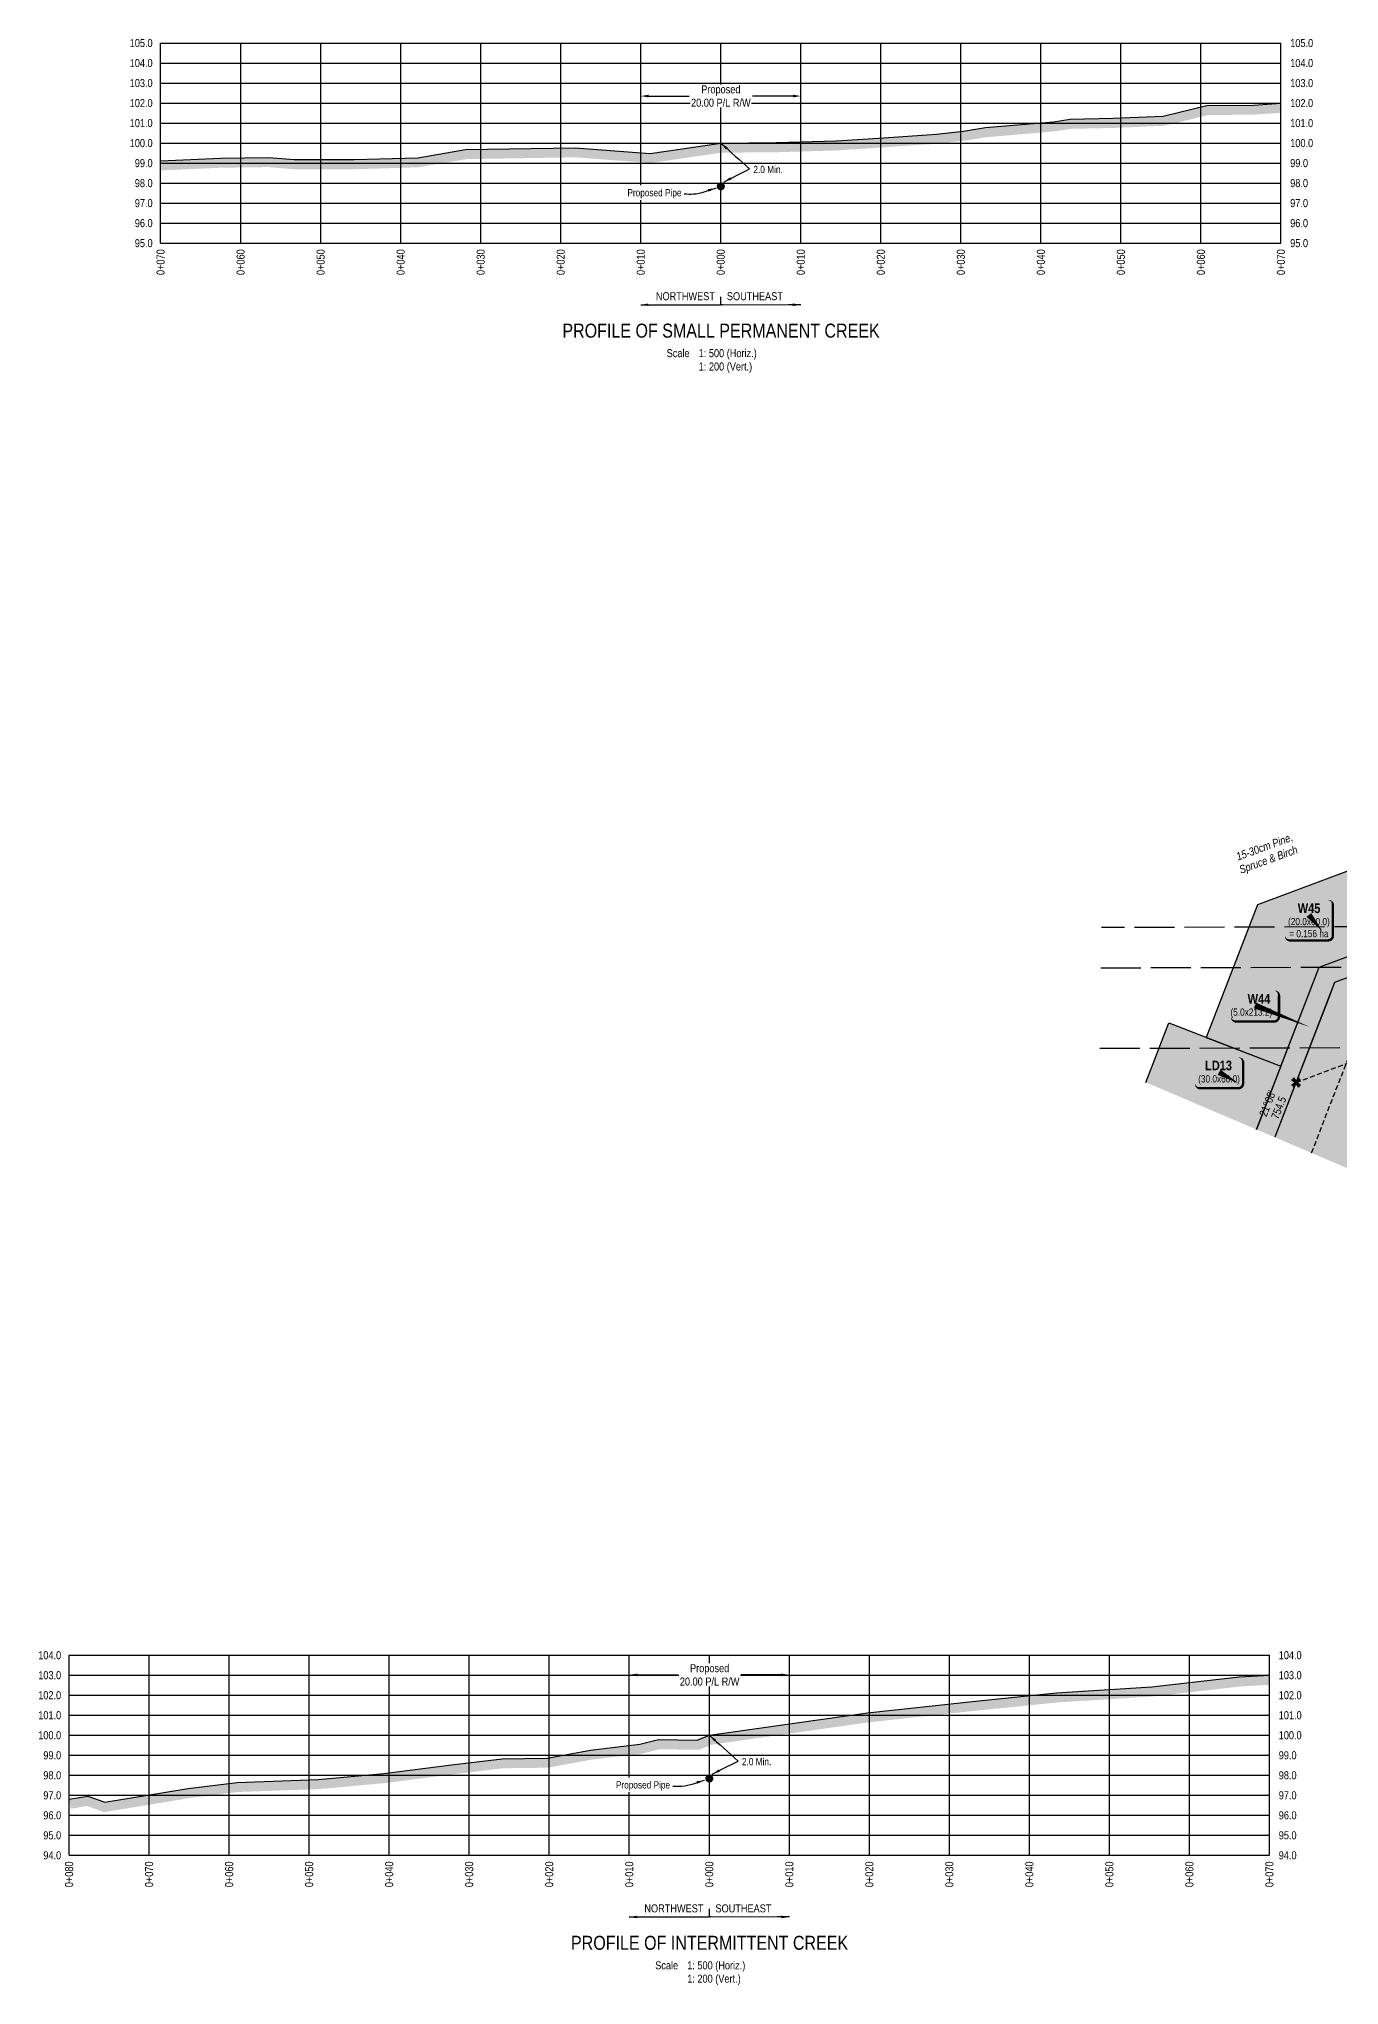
# Model space of a CAD drawing. Extents: x 507565 to 531726, y 6009554 to 6022365.
# Drawn here: x 518758 to 520382, y 6014040 to 6016471 of the extents above; entities that cross this region are included whole.
import ezdxf
from ezdxf.enums import TextEntityAlignment as Align

# ---------------------------------------------------------------- set-up
doc = ezdxf.new("R2010")
doc.units = 0
doc.header["$LTSCALE"] = 5
doc.header["$PDMODE"] = 34
doc.header["$PDSIZE"] = 0.03
for name, pattern in [('foc-TOPO', [1, 0.2, -0.8]), ('foc-TRAV', [1.875, 1.25, -0.625]), ('foc-UNSURVEYED', [12.5, 10, -2.5]), ('UG_PIPE', [1.875, 1.25, -0.625])]:
    doc.linetypes.add(name, pattern=pattern)
doc.layers.get('Defpoints').update_dxf_attribs({"color": 9})
for name, color, linetype in [('AS-PIPE-UG', 44, 'UG_PIPE'), ('CG-NOTES', 7, 'Continuous'), ('DETAIL-T', 7, 'Continuous'), ('L-BD1', 253, 'Continuous'), ('L-DETAIL-T', 3, 'Continuous'), ('L-MON', 1, 'Continuous'), ('L-USEC', 7, 'foc-UNSURVEYED'), ('P-CROSSINGS-GRID', 8, 'Continuous'), ('P-CROSSINGS-GROUND', 48, 'foc-TOPO'), ('P-CROSSINGS-LINE', 3, 'Continuous'), ('P-PROPOSED', 10, 'Continuous'), ('P-PROPOSED-H', 21, 'Continuous'), ('P-TEMP-BLOCKS', 250, 'Continuous'), ('P-TEMP-H', 41, 'Continuous'), ('P-TEMP_LOG DECK', 46, 'Continuous'), ('P-TEMP_WORKSPACE', 46, 'Continuous'), ('P-TRAV', 4, 'foc-TRAV'), ('S-T7', 7, 'Continuous'), ('T-BUSH-T', 110, 'Continuous')]:
    doc.layers.add(name, color=color, linetype=linetype)
doc.styles.add('140', font='ARIALN.TTF', dxfattribs={"height": 15})
doc.styles.add('80', font='ARIALN.TTF', dxfattribs={"height": 10})
doc.styles.add('80CG', font='ARIALN.TTF', dxfattribs={"height": 10})
doc.styles.add('80L', font='ARIALN.TTF', dxfattribs={"height": 10})
doc.styles.add('BOLD', font='ARIALNB.TTF')
doc.styles.get("Standard").update_dxf_attribs({"font": 'ARIALN.TTF'})
doc.dimstyles.new('Compass 5 000', dxfattribs={"dimscale": 5, "dimtxt": 9, "dimasz": 2, "dimexe": 0.2, "dimexo": 0.0625, "dimgap": 0.5, "dimtad": 0, "dimtih": 1, "dimtoh": 1, "dimzin": 0, "dimdsep": 46, "dimtxsty": '80CG', "dimcen": 0.1, "dimse1": 1, "dimse2": 1, "dimclrd": 256, "dimclrt": 256, "dimaunit": 1, "dimadec": 4, "dimazin": 0, "dimtfac": 0.06, "dimtofl": 0, "dimtmove": 0, "dimatfit": 1, "dimfxl": 0.2, "dimtolj": 1, "dimtzin": 0, "dimlwd": -1, "dimarcsym": 0})

# ---------------------------------------------------------------- blocks, each defined once
blk = doc.blocks.new('*D360')
at = {"transparency": 16777216}
for p, q in [((519519.7, 6016400), (519570.1, 6016400)), ((519699.7, 6016400), (519649.2, 6016400))]:
    blk.add_line(p, q, dxfattribs=at)
for points in [[(519519.7, 6016401.7), (519519.7, 6016398.3), (519509.7, 6016400)], [(519699.7, 6016401.7), (519699.7, 6016398.3), (519709.7, 6016400)]]:
    blk.add_solid(points, dxfattribs=at)
at = {"layer": 'Defpoints', "color": 0, "transparency": 16777216}
for p in [(519509.7, 6016401), (519709.7, 6016401), (519709.7, 6016400)]:
    blk.add_point(p, dxfattribs=at)
at = {"transparency": 16777216, "insert": (519609.7, 6016400), "char_height": 10, "attachment_point": 5, "style": '80CG', "bg_fill": 3, "box_fill_scale": 1.1, "bg_fill_color": 256, "bg_fill_true_color": 13158600, "bg_fill_transparency": 0}
blk.add_mtext('\\A1;Proposed\\P20.00 P/L R/W', dxfattribs=at)
blk = doc.blocks.new('PLIA')
at = {"color": 255, "const_width": 1}
blk.add_lwpolyline([(-0.5, 0, 1), (0.5, 0, 1)], format="xyb", close=True, dxfattribs=at)
blk = doc.blocks.new('PLIAA')
blk.add_blockref('PLIA', (0, 0))
blk = doc.blocks.new('PLIB')
at = {"color": 1}
blk.add_circle((0, 0), 0.8, dxfattribs=at)
blk = doc.blocks.new('PLIBB')
blk.add_blockref('PLIB', (0, 0))
blk = doc.blocks.new('PLICC')
for name in ['PLIAA', 'PLIBB']:
    blk.add_blockref(name, (0, 0))
blk = doc.blocks.new('PLI')
blk.add_blockref('PLICC', (0, 0))
blk = doc.blocks.new('*D354')
at = {"transparency": 16777216}
for p, q in [((519505.3, 6014427.4), (519556.2, 6014427.4)), ((519685.3, 6014427.4), (519635.2, 6014427.4))]:
    blk.add_line(p, q, dxfattribs=at)
for points in [[(519505.3, 6014429.1), (519505.3, 6014425.7), (519495.3, 6014427.4)], [(519685.3, 6014429.1), (519685.3, 6014425.7), (519695.3, 6014427.4)]]:
    blk.add_solid(points, dxfattribs=at)
at = {"layer": 'Defpoints', "color": 0, "transparency": 16777216}
for p in [(519695.3, 6014427.4), (519495.3, 6014411.8), (519695.3, 6014411.8)]:
    blk.add_point(p, dxfattribs=at)
at = {"transparency": 16777216, "insert": (519595.7, 6014427.4), "char_height": 10, "attachment_point": 5, "style": '80CG', "bg_fill": 3, "box_fill_scale": 1.1, "bg_fill_color": 256, "bg_fill_true_color": 13158600, "bg_fill_transparency": 0}
blk.add_mtext('\\A1;Proposed\\P20.00 P/L R/W', dxfattribs=at)
blk = doc.blocks.new('*U522')
at = {"true_color": 0xff8aff}
h = blk.add_hatch(color=211, dxfattribs=at)
edge = h.paths.add_edge_path()
edge.add_line((-24, -20), (24, -20))
edge.add_arc((24, -14), 6, 270, 360)
edge.add_line((30, -14), (30, 12.5))
edge.add_arc((24, 12.5), 6, 0, 90)
edge.add_line((24, 18.5), (-24, 18.5))
edge.add_arc((-24, 12.5), 6, 90, 180)
edge.add_line((-30, 12.5), (-30, -14))
edge.add_arc((-24, -14), 6, 180, 270)
at = {"color": 250, "flags": 128}
blk.add_lwpolyline([(-24, -20, 3, 3, 0), (24, -20, 3, 3, 0.414214), (30, -14, 3, 3, 0), (30, 12.5, 3, 0, 0.414214), (24, 18.5, 0, 0, 0), (-24, 18.5, 0, 0, 0.414214), (-30, 12.5, 0, 0, 0), (-30, -14, 0, 3, 0.414214)], format="xyseb", close=True, dxfattribs=at)
at = {"flags": 128}
blk.add_lwpolyline([(24, -13.7, 0, 7.5, 0), (0, 0, 0, 0, 0)], format="xyseb", dxfattribs=at)
at = {"color": 250}
for tag, p, height, style in [('TEMP_AREA_W1_001', (-9.2, 2.2), 12, 'BOLD'), ('ENTER_TEXT_001', (-30.7, -12.8), 9, '80')]:
    blk.add_attdef(tag, p, '', height=height, dxfattribs=dict(at, style=style))
blk = doc.blocks.new('*U526')
at = {"true_color": 0xff8aff}
h = blk.add_hatch(color=211, dxfattribs=at)
edge = h.paths.add_edge_path()
edge.add_line((-24, -20), (24, -20))
edge.add_arc((24, -14), 6, 270, 360)
edge.add_line((30, -14), (30, 12.5))
edge.add_arc((24, 12.5), 6, 0, 90)
edge.add_line((24, 18.5), (-24, 18.5))
edge.add_arc((-24, 12.5), 6, 90, 180)
edge.add_line((-30, 12.5), (-30, -14))
edge.add_arc((-24, -14), 6, 180, 270)
at = {"color": 250, "flags": 128}
blk.add_lwpolyline([(-24, -20, 3, 3, 0), (24, -20, 3, 3, 0.414214), (30, -14, 3, 3, 0), (30, 12.5, 3, 0, 0.414214), (24, 18.5, 0, 0, 0), (-24, 18.5, 0, 0, 0.414214), (-30, 12.5, 0, 0, 0), (-30, -14, 0, 3, 0.414214)], format="xyseb", close=True, dxfattribs=at)
at = {"flags": 128}
blk.add_lwpolyline([(68.2, -26.8, 0, 7.5, 0), (0, 0, 0, 0, 0)], format="xyseb", dxfattribs=at)
at = {"color": 250}
for tag, p, height, style in [('TEMP_AREA_W1_001', (-9.2, 2.2), 12, 'BOLD'), ('ENTER_TEXT_001', (-30.7, -12.8), 9, '80')]:
    blk.add_attdef(tag, p, '', height=height, dxfattribs=dict(at, style=style))
blk = doc.blocks.new('*U523')
at = {"true_color": 0xff8aff}
h = blk.add_hatch(color=211, dxfattribs=at)
edge = h.paths.add_edge_path()
edge.add_line((-24, -31.8), (24, -31.8))
edge.add_arc((24, -25.8), 6, 270, 360)
edge.add_line((30, -25.8), (30, 12.5))
edge.add_arc((24, 12.5), 6, 0, 90)
edge.add_line((24, 18.5), (-24, 18.5))
edge.add_arc((-24, 12.5), 6, 90, 180)
edge.add_line((-30, 12.5), (-30, -25.8))
edge.add_arc((-24, -25.8), 6, 180, 270)
at = {"color": 250, "flags": 128}
blk.add_lwpolyline([(-24, -31.8, 3, 3, 0), (24, -31.8, 3, 3, 0.414214), (30, -25.8, 3, 3, 0), (30, 12.5, 3, 0, 0.414214), (24, 18.5, 0, 0, 0), (-24, 18.5, 0, 0, 0.414214), (-30, 12.5, 0, 0, 0), (-30, -25.8, 0, 3, 0.414214)], format="xyseb", close=True, dxfattribs=at)
at = {"flags": 128}
blk.add_lwpolyline([(17, -20.6, 0, 7.5, 0), (0, 0, 0, 0, 0)], format="xyseb", dxfattribs=at)
at = {"color": 250}
for tag, p, height, style in [('TEMP_AREA_W1_001', (-9.2, 2.2), 12, 'BOLD'), ('ENTER_TEXT_001', (-30.7, -12.8), 9, '80')]:
    blk.add_attdef(tag, p, '', height=height, dxfattribs=dict(at, style=style))
blk = doc.blocks.new('TEMP')
h = blk.add_hatch(color=255)
h.dxf.hatch_style = 1
h.paths.add_polyline_path([(0, 0.25), (-0.67, 1.15), (-0.67, 0.67), (-1.15, 0.67), (-0.25, 0), (-1.15, -0.67), (-0.67, -0.67), (-0.67, -1.15), (0, -0.25), (0.67, -1.15), (0.67, -0.67), (1.15, -0.67), (0.25, 0), (1.15, 0.67), (0.67, 0.67), (0.67, 1.15)])
h.paths.add_polyline_path([(0.57, 0.85), (0.57, 0.57), (0.85, 0.57), (0.08, 0), (0.85, -0.57), (0.57, -0.57), (0.57, -0.85), (0, -0.08), (-0.57, -0.85), (-0.57, -0.57), (-0.85, -0.57), (-0.08, 0), (-0.85, 0.57), (-0.57, 0.57), (-0.57, 0.85), (0, 0.08)], flags=16)
h = blk.add_hatch(color=1)
h.dxf.hatch_style = 1
h.paths.add_polyline_path([(0, 0.08), (-0.57, 0.85), (-0.57, 0.57), (-0.85, 0.57), (-0.08, 0), (-0.85, -0.57), (-0.57, -0.57), (-0.57, -0.85), (0, -0.08), (0.57, -0.85), (0.57, -0.57), (0.85, -0.57), (0.08, 0), (0.85, 0.57), (0.57, 0.57), (0.57, 0.85)])
at = {"color": 1}
for p, q in [((-0.08, 0), (0.08, 0)), ((0, 0.08), (0, -0.08))]:
    blk.add_line(p, q, dxfattribs=at)
at = {"color": 255, "flags": 128}
blk.add_lwpolyline([(-0.25, 0), (-1.15, 0.67), (-0.67, 0.67), (-0.67, 1.15), (0, 0.25), (0.67, 1.15), (0.67, 0.67), (1.15, 0.67), (0.25, 0), (1.15, -0.67), (0.67, -0.67), (0.67, -1.15), (0, -0.25), (-0.67, -1.15), (-0.67, -0.67), (-1.15, -0.67)], close=True, dxfattribs=at)
at = {"color": 1, "flags": 128}
blk.add_lwpolyline([(-0.08, 0), (-0.85, 0.57), (-0.57, 0.57), (-0.57, 0.85), (0, 0.08), (0.57, 0.85), (0.57, 0.57), (0.85, 0.57), (0.08, 0), (0.85, -0.57), (0.57, -0.57), (0.57, -0.85), (0, -0.08), (-0.57, -0.85), (-0.57, -0.57), (-0.85, -0.57)], close=True, dxfattribs=at)

msp = doc.modelspace()

# ---------------------------------------------------------------- hatches: boundary and pattern name
at = {"layer": 'P-CROSSINGS-GROUND'}
h = msp.add_hatch(dxfattribs=at)
h.set_pattern_fill('EARTH', color=256, scale=2.5, angle=45)
h.set_pattern_definition([(45, (21808.366, -7045.71), (2e-15, 22.450640303), [15.875, -15.875]), (45, (21804.157, -7041.5), (2e-15, 22.450640303), [15.875, -15.875]), (45, (21799.947, -7037.29), (2e-15, 22.450640303), [15.875, -15.875]), (135, (21799.947, -7034.484), (-22.450640303, 2e-15), [15.875, -15.875]), (135, (21804.157, -7030.275), (-22.450640303, 2e-15), [15.875, -15.875]), (135, (21808.366, -7026.065), (-22.450640303, 2e-15), [15.875, -15.875])])
h.paths.add_polyline_path([(519814.048, 6016336.053), (519880.239, 6016340.471), (519914.535, 6016344.331), (519941.959, 6016348.631), (520026.633, 6016355.904), (520047.452, 6016359.071), (520100.425, 6016360.207), (520164.219, 6016362.913), (520218.411, 6016376.313), (520276.052, 6016376.779), (520310.463, 6016379.101), (520309.655, 6016391.074), (520275.6, 6016388.776), (520216.901, 6016388.301), (520162.507, 6016374.851), (520100.042, 6016372.201), (520046.417, 6016371.051), (520025.215, 6016367.826), (519940.514, 6016360.551), (519912.933, 6016356.226), (519879.167, 6016352.426), (519813.25, 6016348.026), (519754.34, 6016344.101), (519679.196, 6016341.826), (519609.655, 6016341.251), (519521.568, 6016328.451), (519427.527, 6016335.476), (519290.719, 6016333.176), (519230.976, 6016323.026), (519151.432, 6016320.576), (519076.414, 6016320.576), (519044.895, 6016323.276), (518984.66, 6016322.501), (518909.655, 6016319.099), (518910.199, 6016307.111), (518985.009, 6016310.505), (519044.459, 6016311.27), (519075.901, 6016308.576), (519151.617, 6016308.576), (519232.172, 6016311.057), (519291.831, 6016321.193), (519427.181, 6016323.469), (519521.989, 6016316.386), (519610.572, 6016329.258), (519679.427, 6016329.828), (519754.921, 6016332.113)])
h = msp.add_hatch(dxfattribs=at)
h.set_pattern_fill('EARTH', color=256, scale=2.499295, angle=45)
h.set_pattern_definition([(45, (-2264.48, 114.716), (2e-15, 22.444312814), [15.87052579, -15.87052579]), (45, (-2268.688, 118.925), (2e-15, 22.444312814), [15.87052579, -15.87052579]), (45, (-2272.896, 123.133), (2e-15, 22.444312814), [15.87052579, -15.87052579]), (135, (-2272.896, 125.938), (-22.444312814, 2e-15), [15.87052579, -15.87052579]), (135, (-2268.688, 130.147), (-22.444312814, 2e-15), [15.87052579, -15.87052579]), (135, (-2264.48, 134.355), (-22.444312814, 2e-15), [15.87052579, -15.87052579])])
h.paths.add_polyline_path([(519794.555, 6014368.161), (519925.262, 6014382.36), (520030.31, 6014393.008), (520149.465, 6014400.487), (520258.38, 6014412.909), (520296.022, 6014415.094), (520295.327, 6014427.074), (520257.352, 6014424.87), (520148.409, 6014412.445), (520029.329, 6014404.97), (519924.009, 6014394.295), (519793.064, 6014380.07), (519595.327, 6014352.02), (519580.286, 6014345.82), (519531.988, 6014346.57), (519508.461, 6014340.72), (519446.872, 6014333.495), (519392.472, 6014323.47), (519336.493, 6014322.745), (519273.142, 6014315.045), (519188.474, 6014304.17), (519106.606, 6014296.695), (519005.123, 6014293.12), (518944.044, 6014285.37), (518839.917, 6014268.22), (518818.718, 6014275.97), (518795.327, 6014271.975), (518797.347, 6014260.146), (518817.593, 6014263.604), (518838.757, 6014255.867), (518945.774, 6014273.493), (519006.092, 6014281.146), (519107.364, 6014284.714), (519189.785, 6014292.239), (519274.63, 6014303.137), (519337.297, 6014310.754), (519393.646, 6014311.484), (519448.66, 6014321.622), (519510.616, 6014328.89), (519533.366, 6014334.547), (519582.573, 6014333.783), (519598.505, 6014340.35)])
at = {"layer": 'P-PROPOSED-H', "transparency": 33554687}
h = msp.add_hatch(color=256, dxfattribs=at)
h.dxf.hatch_style = 1
h.paths.add_polyline_path([(520301.96, 6015099.084), (520393.966, 6015059.897), (520453.66, 6015214.349), (520974.248, 6015408.505), (520942.935, 6015503.498), (520376.639, 6015292.295), (520368.528, 6015271.321)])
at = {"layer": 'P-TEMP-H'}
h = msp.add_hatch(color=256, dxfattribs=at)
h.dxf.hatch_style = 1
h.paths.add_polyline_path([(520562.118, 6015494.809), (520280.356, 6015389.724), (520216.264, 6015223.893), (520309.489, 6015187.862), (520357.383, 6015311.781), (520513.913, 6015370.16)])
h = msp.add_hatch(color=256, dxfattribs=at)
h.dxf.hatch_style = 1
h.paths.add_polyline_path([(520278.962, 6015108.879), (520301.964, 6015099.082), (520376.639, 6015292.295), (520501.862, 6015338.998), (520513.913, 6015370.16), (520357.383, 6015311.781)])
h = msp.add_hatch(color=256, dxfattribs=at)
h.dxf.hatch_style = 1
h.paths.add_polyline_path([(520140.953, 6015167.658), (520278.962, 6015108.879), (520309.489, 6015187.862), (520169.664, 6015241.944)])

# ---------------------------------------------------------------- linework, layer by layer
at = {"flags": 128}
for points in [[(519509.655, 6016329.341), (519509.655, 6016441.251)], [(519709.655, 6016342.748), (519709.655, 6016441.251)], [(519495.327, 6014339.179), (519495.327, 6014452.02)], [(519695.327, 6014366.205), (519695.327, 6014452.02)]]:
    msp.add_lwpolyline(points, dxfattribs=at)
at = {"color": 3}
msp.add_lwpolyline([(518795.327, 6014271.975), (518818.718, 6014275.97), (518839.917, 6014268.22), (518944.044, 6014285.37), (519005.123, 6014293.12), (519106.606, 6014296.695), (519188.474, 6014304.17), (519273.142, 6014315.045), (519336.493, 6014322.745), (519392.472, 6014323.47), (519446.872, 6014333.495), (519508.461, 6014340.72), (519531.988, 6014346.57), (519580.286, 6014345.82), (519595.327, 6014352.02), (519793.064, 6014380.07), (519924.009, 6014394.295), (520029.329, 6014404.97), (520148.409, 6014412.445), (520257.352, 6014424.87), (520295.327, 6014427.074)], dxfattribs=at)
at = {"layer": 'AS-PIPE-UG', "flags": 128}
msp.add_lwpolyline([(520347.966, 6015079.489), (520415.138, 6015253.317), (520958.592, 6015456.001)], dxfattribs=at)
at = {"layer": 'CG-NOTES'}
for p, q in [((519609.655, 6016139.257), (519609.655, 6016149.257)), ((519595.327, 6014125.025), (519595.327, 6014135.025))]:
    msp.add_line(p, q, dxfattribs=at)
at = {"layer": 'L-USEC'}
for p, q in [((520988.946, 6015363.913), (520085.346, 6015361.051)), ((520084.678, 6015310.854), (521005.474, 6015313.772)), ((520083.338, 6015210.249), (520953.892, 6015213.008))]:
    msp.add_line(p, q, dxfattribs=at)
at = {"layer": 'P-CROSSINGS-GRID', "color": 8}
for p, q in [((518909.655, 6016466.251), (520309.655, 6016466.251)), ((518909.655, 6016216.251), (518909.655, 6016466.251)), ((519009.655, 6016216.251), (519009.655, 6016466.251)), ((519109.655, 6016216.251), (519109.655, 6016466.251)), ((519209.655, 6016216.251), (519209.655, 6016466.251)), ((519309.655, 6016216.251), (519309.655, 6016466.251)), ((519409.655, 6016216.251), (519409.655, 6016466.251)), ((519509.655, 6016216.251), (519509.655, 6016466.251)), ((519709.655, 6016216.251), (519709.655, 6016466.251)), ((519809.655, 6016216.251), (519809.655, 6016466.251)), ((519909.655, 6016216.251), (519909.655, 6016466.251)), ((520009.655, 6016216.251), (520009.655, 6016466.251)), ((520109.655, 6016216.251), (520109.655, 6016466.251)), ((520209.655, 6016216.251), (520209.655, 6016466.251)), ((520309.655, 6016216.251), (520309.655, 6016466.251)), ((518909.655, 6016441.251), (520309.655, 6016441.251)), ((518909.655, 6016416.251), (520309.655, 6016416.251)), ((518909.655, 6016391.251), (520309.655, 6016391.251)), ((518909.655, 6016366.251), (520309.655, 6016366.251)), ((518909.655, 6016316.251), (520309.655, 6016316.251)), ((518909.655, 6016291.251), (520309.655, 6016291.251)), ((518909.655, 6016266.251), (520309.655, 6016266.251)), ((518909.655, 6016241.251), (520309.655, 6016241.251)), ((518909.655, 6016216.251), (520309.655, 6016216.251)), ((518795.327, 6014452.02), (520295.327, 6014452.02)), ((518795.327, 6014202.02), (518795.327, 6014452.02)), ((518895.327, 6014202.02), (518895.327, 6014452.02)), ((518995.327, 6014202.02), (518995.327, 6014452.02)), ((519095.327, 6014202.02), (519095.327, 6014452.02)), ((519195.327, 6014202.02), (519195.327, 6014452.02)), ((519295.327, 6014202.02), (519295.327, 6014452.02)), ((519395.327, 6014202.02), (519395.327, 6014452.02)), ((519495.327, 6014202.02), (519495.327, 6014452.02)), ((519695.327, 6014202.02), (519695.327, 6014452.02)), ((519795.327, 6014202.02), (519795.327, 6014452.02)), ((519895.327, 6014202.02), (519895.327, 6014452.02)), ((519995.327, 6014202.02), (519995.327, 6014452.02)), ((520095.327, 6014202.02), (520095.327, 6014452.02)), ((520195.327, 6014202.02), (520195.327, 6014452.02)), ((520295.327, 6014202.02), (520295.327, 6014452.02)), ((518795.327, 6014427.02), (520295.327, 6014427.02)), ((518795.327, 6014402.02), (520295.327, 6014402.02)), ((518795.327, 6014377.02), (520295.327, 6014377.02)), ((518795.327, 6014327.02), (520295.327, 6014327.02)), ((518795.327, 6014302.02), (520295.327, 6014302.02)), ((518795.327, 6014277.02), (520295.327, 6014277.02)), ((518795.327, 6014252.02), (520295.327, 6014252.02)), ((518795.327, 6014227.02), (520295.327, 6014227.02)), ((518795.327, 6014202.02), (520295.327, 6014202.02))]:
    msp.add_line(p, q, dxfattribs=at)
at = {"layer": 'P-CROSSINGS-GRID'}
for p, q in [((519609.655, 6016216.251), (519609.655, 6016466.251)), ((518909.655, 6016341.251), (520309.655, 6016341.251)), ((519595.327, 6014202.02), (519595.327, 6014452.02)), ((518795.327, 6014352.02), (520295.327, 6014352.02))]:
    msp.add_line(p, q, dxfattribs=at)
at = {"layer": 'P-CROSSINGS-LINE', "color": 3}
msp.add_lwpolyline([(518909.655, 6016319.099), (518984.66, 6016322.501), (519044.895, 6016323.276), (519076.414, 6016320.576), (519151.432, 6016320.576), (519230.976, 6016323.026), (519290.719, 6016333.176), (519427.527, 6016335.476), (519521.568, 6016328.451), (519609.655, 6016341.251), (519679.196, 6016341.826), (519754.34, 6016344.101), (519813.25, 6016348.026), (519879.167, 6016352.426), (519912.933, 6016356.226), (519940.514, 6016360.551), (520025.215, 6016367.826), (520046.417, 6016371.051), (520100.042, 6016372.201), (520162.507, 6016374.851), (520216.901, 6016388.301), (520275.6, 6016388.776), (520309.655, 6016391.074)], dxfattribs=at)
at = {"layer": 'P-PROPOSED', "flags": 128}
msp.add_lwpolyline([(520942.935, 6015503.498), (520376.639, 6015292.295), (520368.528, 6015271.321), (520301.96, 6015099.084)], dxfattribs=at)
at = {"layer": 'P-TEMP_LOG DECK'}
msp.add_lwpolyline([(520140.953, 6015167.658), (520169.664, 6015241.944), (520309.489, 6015187.862), (520278.962, 6015108.879)], dxfattribs=at)
at = {"layer": 'P-TEMP_WORKSPACE', "flags": 128}
msp.add_lwpolyline([(520562.118, 6015494.809), (520280.356, 6015389.724), (520216.264, 6015223.893), (520309.489, 6015187.862), (520357.383, 6015311.781), (520513.913, 6015370.16)], close=True, dxfattribs=at)
msp.add_lwpolyline([(520278.962, 6015108.879), (520357.383, 6015311.781), (520513.913, 6015370.16), (520501.862, 6015338.998), (520376.639, 6015292.295), (520301.964, 6015099.082)], dxfattribs=at)
at = {"layer": 'P-TRAV'}
msp.add_line((520328.462, 6015167.656), (520453.66, 6015214.349), dxfattribs=at)

# ---------------------------------------------------------------- block references
at = {"layer": 'L-MON'}
for name, p, xscale, yscale, zscale in [('PLI', (519609.655, 6016287.251), 4.99999999999999, 4.99999999999999, 4.99999999999999), ('TEMP', (520328.462, 6015167.656), 4.997294999999995, 4.997294999999995, 4.997294999999995), ('PLI', (519595.327, 6014298.02), 4.99999999999999, 4.99999999999999, 4.99999999999999)]:
    msp.add_blockref(name, p, dxfattribs=dict(at, xscale=xscale, yscale=yscale, zscale=zscale))
at = {"layer": 'P-TEMP-BLOCKS'}
ref = msp.add_blockref('*U523', (520344.569, 6015376.92), dxfattribs=dict(at, xscale=0.999459, yscale=0.999459, zscale=0.999459))
ref.add_attrib('TEMP_AREA_W1_001', 'W45', (520330.633, 6015379.265), dxfattribs={"layer": '0', "color": 250, "height": 11.9935, "style": 'BOLD'})
ref.add_attrib('ENTER_TEXT_001', '(20.0x60.0)', (520318.51, 6015364.15), dxfattribs={"layer": '0', "color": 250, "height": 8.99513, "style": '80'})
ref.add_attrib('ENTER_TEXT_002', '= 0.156 ha', (520320.017, 6015349.121), dxfattribs={"layer": '0', "color": 250, "height": 8.9951, "style": '80'})
at = {"layer": 'P-TEMP-BLOCKS', "xscale": 0.999459, "yscale": 0.999459, "zscale": 0.999459}
msp.add_blockref('*U526', (520277.217, 6015263.835), dxfattribs=at).add_auto_attribs({'TEMP_AREA_W1_001': 'W44', 'ENTER_TEXT_001': '(5.0x213.2)'})
at = {"layer": 'P-TEMP-BLOCKS'}
ref = msp.add_blockref('*U522', (520232.294, 6015180.385), dxfattribs=dict(at, xscale=0.999459, yscale=0.999459, zscale=0.999459))
ref.add_attrib('TEMP_AREA_W1_001', 'LD13', (520214.79, 6015182.894), dxfattribs={"layer": '0', "color": 250, "height": 11.9935, "style": 'BOLD'})
ref.add_attrib('ENTER_TEXT_001', '(30.0x60.0)', (520206.235, 6015167.615), dxfattribs={"layer": '0', "color": 250, "height": 8.99513, "style": '80'})

# ---------------------------------------------------------------- texts
at = {"style": '80'}
for s, height, p in [('0+070', 10, (518909.568, 6016208.583)), ('0+070', 0.1, (518909.568, 6016208.583)), ('0+060', 10, (519009.568, 6016208.583)), ('0+060', 0.1, (519009.568, 6016208.583)), ('0+050', 10, (519109.568, 6016208.583)), ('0+050', 0.1, (519109.568, 6016208.583)), ('0+040', 10, (519209.568, 6016208.583)), ('0+040', 0.1, (519209.568, 6016208.583)), ('0+030', 10, (519309.568, 6016208.583)), ('0+030', 0.1, (519309.568, 6016208.583)), ('0+020', 10, (519409.568, 6016208.583)), ('0+020', 0.1, (519409.568, 6016208.583)), ('0+010', 10, (519509.568, 6016208.583)), ('0+010', 0.1, (519509.568, 6016208.583)), ('0+000', 10, (519609.568, 6016208.583)), ('0+000', 0.1, (519609.568, 6016208.583)), ('0+010', 10, (519709.568, 6016208.583)), ('0+010', 0.1, (519709.568, 6016208.583)), ('0+020', 10, (519809.568, 6016208.583)), ('0+020', 0.1, (519809.568, 6016208.583)), ('0+030', 10, (519909.568, 6016208.583)), ('0+030', 0.1, (519909.568, 6016208.583)), ('0+040', 10, (520009.568, 6016208.583)), ('0+040', 0.1, (520009.568, 6016208.583)), ('0+050', 10, (520109.568, 6016208.583)), ('0+050', 0.1, (520109.568, 6016208.583)), ('0+060', 10, (520209.568, 6016208.583)), ('0+060', 0.1, (520209.568, 6016208.583)), ('0+070', 10, (520309.568, 6016208.583)), ('0+070', 0.1, (520309.568, 6016208.583)), ('0+080', 10, (518795.24, 6014194.351)), ('0+070', 10, (518895.24, 6014194.351)), ('0+060', 10, (518995.24, 6014194.351)), ('0+050', 10, (519095.24, 6014194.351)), ('0+040', 10, (519195.24, 6014194.351)), ('0+030', 10, (519295.24, 6014194.351)), ('0+020', 10, (519395.24, 6014194.351)), ('0+010', 10, (519495.24, 6014194.351)), ('0+000', 10, (519595.24, 6014194.351)), ('0+010', 10, (519695.24, 6014194.351)), ('0+020', 10, (519795.24, 6014194.351)), ('0+030', 10, (519895.24, 6014194.351)), ('0+040', 10, (519995.24, 6014194.351)), ('0+050', 10, (520095.24, 6014194.351)), ('0+060', 10, (520195.24, 6014194.351)), ('0+070', 10, (520295.24, 6014194.351))]:
    msp.add_text(s, height=height, rotation=90, dxfattribs=at).set_placement(p, align=Align.MIDDLE_RIGHT)
at = {"char_height": 9, "attachment_point": 1, "style": '80L'}
for insert in [(519650.399, 6016312.814), (519636.071, 6014323.583)]:
    msp.add_mtext_dynamic_manual_height_columns('2.0 Min.', width=45.31074, gutter_width=45, heights=[0], dxfattribs=dict(at, insert=insert))
at = {"layer": 'DETAIL-T', "char_height": 10, "attachment_point": 1, "style": '80L'}
for insert in [(519542, 6016083.797), (519527.671, 6014069.565)]:
    msp.add_mtext_dynamic_manual_height_columns('Scale^I1: 500 (Horiz.)\\P^I1: 200 (Vert.)', width=217.1051, gutter_width=45, heights=[0], dxfattribs=dict(at, insert=insert))
at = {"layer": 'L-BD1', "color": 5, "insert": (520288.162, 6015143.179), "char_height": 9.99459, "width": 33.9675, "attachment_point": 2, "rotation": 68.854697, "line_spacing_factor": 0.9, "bg_fill": 1, "box_fill_scale": 1.15, "bg_fill_color": 41, "bg_fill_transparency": 0}
msp.add_mtext("21%%d08' 754.5", dxfattribs=at)
at = {"layer": 'L-DETAIL-T', "char_height": 17.5, "attachment_point": 2, "rotation": 0, "style": '140'}
for s, insert, width in [('PROFILE OF SMALL PERMANENT CREEK', (519609.936, 6016115.671), 757.12338), ('PROFILE OF INTERMITTENT CREEK', (519595.607, 6014101.439), 384.90189)]:
    msp.add_mtext(s, dxfattribs=dict(at, insert=insert, width=width))
at = {"layer": 'S-T7', "style": '80'}
for s, p in [('105.0', (518899.655, 6016466.251)), ('104.0', (518899.655, 6016441.251)), ('103.0', (518899.655, 6016416.251)), ('102.0', (518899.655, 6016391.251)), ('101.0', (518899.655, 6016366.251)), ('100.0', (518899.655, 6016341.251)), ('99.0', (518899.655, 6016316.251)), ('98.0', (518899.655, 6016291.251)), ('97.0', (518899.655, 6016266.251)), ('96.0', (518899.655, 6016241.251)), ('95.0', (518899.655, 6016216.251)), ('104.0', (518785.327, 6014452.02)), ('103.0', (518785.327, 6014427.02)), ('102.0', (518785.327, 6014402.02)), ('101.0', (518785.327, 6014377.02)), ('100.0', (518785.327, 6014352.02)), ('99.0', (518785.327, 6014327.02)), ('98.0', (518785.327, 6014302.02)), ('97.0', (518785.327, 6014277.02)), ('96.0', (518785.327, 6014252.02)), ('95.0', (518785.327, 6014227.02)), ('94.0', (518785.327, 6014202.02))]:
    msp.add_text(s, height=10, dxfattribs=at).set_placement(p, align=Align.MIDDLE_RIGHT)
for s, p in [('105.0', (520321.186, 6016466.251)), ('104.0', (520321.186, 6016441.251)), ('103.0', (520321.186, 6016416.251)), ('102.0', (520321.186, 6016391.251)), ('101.0', (520321.186, 6016366.251)), ('100.0', (520321.186, 6016341.251)), ('99.0', (520321.186, 6016316.251)), ('98.0', (520321.186, 6016291.251)), ('97.0', (520321.186, 6016266.251)), ('96.0', (520321.186, 6016241.251)), ('95.0', (520321.186, 6016216.251)), ('104.0', (520306.857, 6014452.02)), ('103.0', (520306.857, 6014427.02)), ('102.0', (520306.857, 6014402.02)), ('101.0', (520306.857, 6014377.02)), ('100.0', (520306.857, 6014352.02)), ('99.0', (520306.857, 6014327.02)), ('98.0', (520306.857, 6014302.02)), ('97.0', (520306.857, 6014277.02)), ('96.0', (520306.857, 6014252.02)), ('95.0', (520306.857, 6014227.02)), ('94.0', (520306.857, 6014202.02))]:
    msp.add_text(s, height=10, dxfattribs=at).set_placement(p, align=Align.MIDDLE_LEFT)
at = {"layer": 'T-BUSH-T', "insert": (520247.149, 6015452.125), "char_height": 9.99459, "attachment_point": 1, "rotation": 20, "style": '80L'}
msp.add_mtext_dynamic_manual_height_columns('\\pi5.8097;{\\fArial Narrow|b0|i1|c0|p34;15-30cm Pine, \\P\\pi3.6621;Spruce & Birch}', width=82.59046, gutter_width=50.001, heights=[0], dxfattribs=at)

# ---------------------------------------------------------------- leaders
at = {"path_type": 1}
for points in [[(519609.655, 6016341.251), (519645.647, 6016308.977)], [(519613.228, 6016292.639), (519645.647, 6016308.977)], [(519595.327, 6014352.02), (519631.319, 6014319.746)], [(519598.899, 6014303.408), (519631.319, 6014319.746)]]:
    msp.add_leader(points, dimstyle='Compass 5 000', override={"dimgap": 0.5, "dimtad": 0}, dxfattribs=at)
at = {"layer": 'CG-NOTES', "path_type": 1}
for points in [[(519509.655, 6016139.257), (519609.655, 6016139.257)], [(519709.655, 6016139.257), (519609.655, 6016139.257)], [(519495.327, 6014125.025), (519595.327, 6014125.025)], [(519695.327, 6014125.025), (519595.327, 6014125.025)]]:
    msp.add_leader(points, dimstyle='Compass 5 000', override={"dimgap": 0.5, "dimtad": 0}, dxfattribs=at)

# ---------------------------------------------------------------- next in the draw order: texts
at = {"char_height": 9, "attachment_point": 1, "style": '80L', "bg_fill": 3, "box_fill_scale": 1.5, "bg_fill_color": 256, "bg_fill_transparency": 0}
for insert in [(519492.923, 6016283.775), (519478.594, 6014294.543)]:
    msp.add_mtext_dynamic_manual_height_columns('Proposed Pipe', width=67.2769, gutter_width=45, heights=[0], dxfattribs=dict(at, insert=insert))
at = {"color": 3, "char_height": 10, "width": 78.43132, "attachment_point": 3, "style": '80', "bg_fill": 2}
for insert in [(519602.288, 6016154.938), (519587.959, 6014140.706)]:
    msp.add_mtext('NORTHWEST', dxfattribs=dict(at, insert=insert))

# ---------------------------------------------------------------- next in the draw order: dimensions: what is measured, and where the dimension line sits
at = {"color": 6}
dim = msp.add_aligned_dim(p1=(519509.655, 6016400.985), p2=(519709.655, 6016400.985), distance=-1, text='Proposed\\P20.00 P/L R/W', dimstyle='Compass 5 000', override={"dimtfill": 1}, dxfattribs=at)
dim.commit()
dim.dimension.update_dxf_attribs({"geometry": '*D360', "text_midpoint": (519609.655, 6016399.984)})
dim = msp.add_linear_dim(base=(519695.327, 6014427.391), p1=(519495.327, 6014411.753), p2=(519695.327, 6014411.753), angle=0, text='Proposed\\P20.00 P/L R/W', dimstyle='Compass 5 000', override={"dimtfill": 1}, dxfattribs=at)
dim.commit()
dim.dimension.update_dxf_attribs({"geometry": '*D354', "text_midpoint": (519595.694, 6014427.391), "dimtype": 161})

# ---------------------------------------------------------------- next in the draw order: texts
at = {"color": 3, "char_height": 10, "width": 71.79644, "attachment_point": 1, "style": '80', "bg_fill": 2}
for insert in [(519617.245, 6016154.938), (519602.917, 6014140.706)]:
    msp.add_mtext('SOUTHEAST', dxfattribs=dict(at, insert=insert))

# ---------------------------------------------------------------- next in the draw order: leaders
at = {"path_type": 1}
for points in [[(519603.653, 6016284.797), (519575.322, 6016277.241), (519563.975, 6016277.337)], [(519589.324, 6014295.565), (519560.994, 6014288.01), (519549.646, 6014288.106)]]:
    msp.add_leader(points, dimstyle='Compass 5 000', override={"dimgap": 0.5, "dimtad": 0}, dxfattribs=at)

doc.saveas('drawing.dxf')
